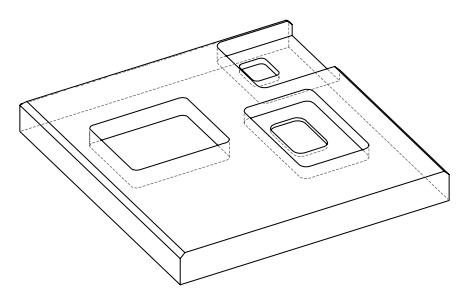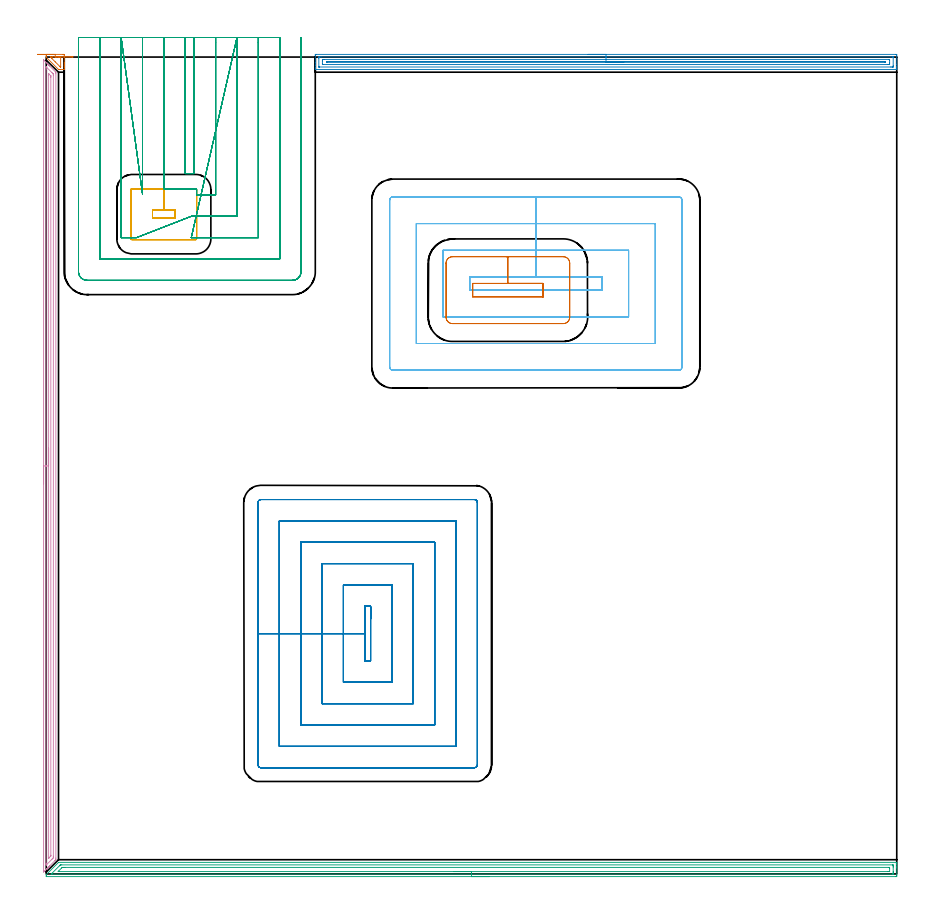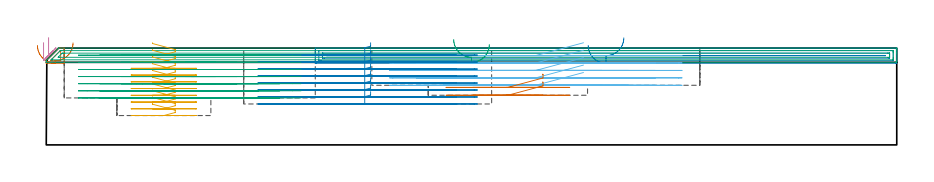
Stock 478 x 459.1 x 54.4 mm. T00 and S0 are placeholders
(PLAN: 9 operations, 3 tool changes, 119.5 min)
(1 AREA_MILL | FG_CHAMFER_SURFACE | UGT0205_001 | 0.39 min | 553 mm3)
(2 AREA_MILL_1 | FG_CHAMFER_SURFACE_1 | UGT0205_001 | 10.6 min | 11986 mm3)
(3 AREA_MILL_2 | FG_CHAMFER_SURFACE_2 | UGT0205_001 | 11.63 min | 15297 mm3)
(4 AREA_MILL_3 | FG_CHAMFER_SURFACE_3 | UGT0205_001 | 10.98 min | 10648 mm3)
(5 MILL_RECTANGULAR_POCKET | POCKET_RECTANGULAR_STRAIGHT | UGT0201_008 | Follow Part, ap 4, ae 75% | 4.63 min | 86978 mm3)
(6 MILL_RECTANGULAR_POCKET_1 | POCKET_RECTANGULAR_STRAIGHT_1 | UGT0201_136 | Follow Part, ap 5, ae 75% | 14.74 min | 449809 mm3)
(7 MILL_RECTANGULAR_POCKET_2 | POCKET_RECTANGULAR_STRAIGHT_2 | UGT0201_136 | Follow Part, ap 5, ae 75% | 1.51 min | 27975 mm3)
(8 MILL_RECTANGULAR_POCKET_3 | POCKET_RECTANGULAR_STRAIGHT_3 | UGT0201_008 | Follow Part, ap 4, ae 75% | 31.4 min | 726757 mm3)
(9 MILL_SLOT | SLOT_PARTIAL_RECTANGULAR | UGT0201_008 | Follow Part, ap 4, ae 75% | 33.64 min | 460864 mm3)
(TOOL UGT0205_001 | Chamfer Mill 20 x 3 x 45 deg. | D20 FL50 Z2)
(TOOL UGT0201_008 | End Mill 16 mm | D16 FL32 Z4)
(TOOL UGT0201_136 | Carbide End Mill 20.0 | D20 FL30 Z4)
(OP 1 AREA_MILL)
G17 G21 G94 G90
T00 M6
G54
G17 G0 G90 X-4.95 Y460.6 S1061 M3
G43 Z64.4 H0
Z55.9
G94 G1 X-4.912 Z55.028 F250.
X-4.798 Z54.164
X-4.609 Z53.312
X-4.347 Z52.48
X-4.013 Z51.674
X-3.61 Z50.9
X-3.141 Z50.164
X-2.61 Z49.472
X-2.021 Z48.829
X-1.378 Z48.24
X-0.686 Z47.708
X0.05 Z47.24
X0.824 Z46.837
X1.63 Z46.503
X2.462 Z46.241
X3.314 Z46.052
X4.178 Z45.938
X5.05 Z45.9
X9.508
X9.837 Y460.598 Z45.901
X10.09 Y460.593 Z45.904
X10.1 Y460.276 Z46.221
Y455.914 Z50.581
Y455.328 Z51.169
Y455.041 Z51.455
Y454.456 Z52.041
Y454.169 Z52.327
Y453.595 Z52.904
Y453.297 Z53.203
Y452.313 Z54.186
X10.098 Y452.205 Z54.287
X10.09 Y452.102 Z54.388
X9.953 Y452.1 Z54.4
X7.709
X6.899 Y452.106 Z54.392
X6.833 Y452.167 Z54.332
X0.147 Y458.853 Z47.646
X0.035 Y458.967 Z47.531
X0.01 Y458.997 Z47.501
X0. Y459.254 Z47.245
Y459.702 Z46.797
Y460.276 Z46.219
Y460.562 Z45.934
X0.003 Y460.591 Z45.905
X0.147 Y460.6 Z45.9
X5.05
Y459.186 Z47.314
X7.055
X7.725 Y459.185 Z47.315
X7.948 Y459.184 Z47.316
X8.06 Y459.181 Z47.319
X8.083 Y459.179 Z47.321
X8.09 Y459.169 Z47.331
X8.094 Y459.148 Z47.352
X8.099 Y459.037 Z47.463
X8.1 Y453.802 Z52.698
X8.098 Y453.679 Z52.821
X8.094 Y453.581 Z52.919
X8.09 Y453.523 Z52.977
X8.058 Y453.521 Z52.979
X7.977
X7.938 Y453.524 Z52.976
X7.882 Y453.576 Z52.924
X7.725 Y453.727 Z52.773
X5.05 Y456.4 Z50.1
X3.267 Y458.183 Z48.317
X2.919 Y458.531 Z47.969
X2.375 Y459.079 Z47.421
X2.304 Y459.157 Z47.343
X2.297 Y459.179 Z47.321
X2.375 Y459.181 Z47.319
X2.6 Y459.184 Z47.316
X3.267 Y459.186 Z47.314
X3.489
X5.05
X5.922 Z47.352
X6.787 Z47.466
X7.638 Z47.655
X8.47 Z47.917
X9.276 Z48.251
X10.05 Z48.654
X10.786 Z49.123
X11.478 Z49.654
X12.121 Z50.243
X12.71 Z50.886
X13.242 Z51.578
X13.71 Z52.314
X14.113 Z53.088
X14.447 Z53.894
X14.709 Z54.726
X14.898 Z55.578
X15.012 Z56.443
X15.05 Z57.314
G0 Z64.4
M5
M2
(OP 2 AREA_MILL_1)
G17 G21 G94 G90
T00 M6
G54
G17 G0 G90 X304.6 Y460.6 S1061 M3
G43 Z64.4 H0
Z55.9
G94 G1 X304.638 Z55.028 F250.
X304.752 Z54.164
X304.941 Z53.312
X305.203 Z52.48
X305.537 Z51.674
X305.94 Z50.9
X306.408 Z50.164
X306.94 Z49.472
X307.529 Z48.829
X308.172 Z48.24
X308.864 Z47.708
X309.6 Z47.24
X310.374 Z46.837
X311.18 Z46.503
X312.012 Z46.241
X312.864 Z46.052
X313.728 Z45.938
X314.6 Z45.9
X477.368
X477.699 Y460.598 Z45.901
X477.99 Y460.594 Z45.904
X478. Y460.276 Z46.222
Y455.041 Z51.453
Y453.657 Z52.839
Y453.297 Z53.198
Y452.577 Z53.923
Y452.368 Z54.132
X477.998 Y452.232 Z54.26
X477.99 Y452.103 Z54.388
X477.815 Y452.1 Z54.4
X151.385
X151.21 Y452.103 Z54.388
X151.202 Y452.232 Z54.26
X151.2 Y452.368 Z54.132
Y452.576 Z53.923
Y453.297 Z53.198
Y454.529 Z51.968
Y455.914 Z50.582
Y460.02 Z46.478
X151.203 Y460.276 Z46.222
X151.21 Y460.594 Z45.904
X151.501 Y460.598 Z45.901
X151.832 Y460.6 Z45.9
X314.6
Y459.186 Z47.314
X475.58 Y459.185 Z47.315
X475.805 Y459.183 Z47.317
X475.938 Y459.179 Z47.321
X475.991 Y459.172 Z47.328
X475.993 Y459.143 Z47.357
X475.999 Y458.995 Z47.505
X476. Y454.169 Z52.331
X475.999 Y453.76 Z52.74
X475.994 Y453.622 Z52.878
X475.989 Y453.521 Z52.979
X475.915 Y453.519 Z52.981
X475.58 Y453.515 Z52.985
X475.356 Y453.514 Z52.986
X474.685
X153.62 Y453.515 Z52.985
X153.395 Y453.517 Z52.983
X153.262 Y453.521 Z52.979
X153.209 Y453.528 Z52.972
X153.207 Y453.557 Z52.943
X153.201 Y453.705 Z52.795
X153.2 Y458.531 Z47.969
X153.201 Y458.94 Z47.56
X153.206 Y459.078 Z47.422
X153.211 Y459.179 Z47.321
X153.285 Y459.181 Z47.319
X153.62 Y459.185 Z47.315
X153.844 Y459.186 Z47.314
X154.515
X314.6
Y457.772 Z48.728
X473.675 Y457.771 Z48.729
X473.791 Y457.77 Z48.73
X473.906 Y457.768 Z48.732
X473.976 Y457.765 Z48.735
X473.99 Y457.725 Z48.775
X473.994 Y457.659 Z48.841
X473.999 Y457.455 Z49.045
Y455.71 Z50.79
X473.992 Y455.041 Z51.459
X473.99 Y454.945 Z51.555
X473.9 Y454.935 Z51.565
X473.791 Y454.932 Z51.568
X473.012 Y454.929 Z51.571
X472.897 Y454.928 Z51.572
X155.525 Y454.929 Z51.571
X155.409 Y454.93 Z51.57
X155.294 Y454.932 Z51.568
X155.224 Y454.935 Z51.565
X155.21 Y454.975 Z51.525
X155.206 Y455.041 Z51.459
X155.201 Y455.244 Z51.256
Y456.99 Z49.51
X155.208 Y457.659 Z48.841
X155.21 Y457.754 Z48.746
X155.3 Y457.765 Z48.735
X155.409 Y457.767 Z48.733
X156.188 Y457.771 Z48.729
X156.303 Y457.772 Z48.728
X314.6
Y456.357 Z50.143
X471.548
X471.563 Y456.356 Z50.144
X471.656 Y456.351 Z50.149
X471.557 Y456.348 Z50.152
X471.123 Y456.343 Z50.157
X471.108
X157.652
X157.637 Y456.344 Z50.156
X157.544 Y456.349 Z50.151
X157.643 Y456.352 Z50.148
X158.077 Y456.357 Z50.143
X158.092
X314.6
X315.472 Z50.181
X316.336 Z50.295
X317.188 Z50.483
X318.02 Z50.746
X318.826 Z51.08
X319.6 Z51.482
X320.336 Z51.951
X321.028 Z52.482
X321.671 Z53.072
X322.26 Z53.715
X322.792 Z54.407
X323.26 Z55.143
X323.663 Z55.916
X323.997 Z56.722
X324.259 Z57.554
X324.448 Z58.406
X324.562 Z59.271
X324.6 Z60.143
G0 Z64.4
M5
M2
(OP 3 AREA_MILL_2)
G17 G21 G94 G90
T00 M6
G54
G17 G0 G90 X249. Y-1.5 S1061 M3
G43 Z64.4 H0
Z56.4
G94 G1 X248.962 Z55.528 F250.
X248.848 Z54.664
X248.659 Z53.812
X248.397 Z52.98
X248.063 Z52.174
X247.66 Z51.4
X247.192 Z50.664
X246.66 Z49.972
X246.071 Z49.329
X245.428 Z48.74
X244.736 Z48.208
X244. Z47.74
X243.226 Z47.337
X242.42 Z47.003
X241.588 Z46.741
X240.736 Z46.552
X239.872 Z46.438
X239. Z46.4
X0.165
X0.059 Y-1.496 Z46.403
X0.01 Y-1.493 Z46.406
X0. Y-1.263 Z46.636
Y-0.589 Z47.31
X0.001 Y-0.472 Z47.427
X0.01 Y-0.4 Z47.496
X0.076 Y-0.323 Z47.575
X6.861 Y6.461 Z54.361
X6.874 Y6.473 Z54.373
X6.912 Y6.5 Z54.4
X477.835
X477.992 Y6.497 Z54.388
X477.994 Y6.49 Z54.381
X478. Y6.154 Z54.054
Y5.799 Z53.698
Y5.148 Z53.043
Y3.94 Z51.837
Y3.383 Z51.277
Y-0.752 Z47.145
X477.997 Y-1.031 Z46.866
X477.991 Y-1.492 Z46.406
X477.859 Y-1.496 Z46.402
X477.389 Y-1.5 Z46.4
X239.
Y-0.086 Z47.814
X3.226
X2.937 Y-0.082 Z47.818
X2.794 Y-0.079 Z47.821
X2.783 Y-0.077 Z47.823
X2.788 Y-0.069 Z47.831
X2.805 Y-0.049 Z47.851
X2.994 Y0.144 Z48.044
X3.189 Y0.339 Z48.239
X7.433 Y4.583 Z52.483
X7.754 Y4.902 Z52.802
X7.88 Y5.023 Z52.923
X7.933 Y5.071 Z52.971
X8.025 Y5.079 Z52.979
X8.71 Y5.086 Z52.986
X475.603 Y5.085 Z52.985
X475.668
X475.981 Y5.079 Z52.979
X475.99 Y4.978 Z52.878
X475.997 Y4.759 Z52.659
X475.999 Y4.265 Z52.165
X476. Y3.873 Z51.773
Y1.225 Z49.125
X475.999 Y0.735 Z48.635
X475.998 Y0.345 Z48.245
X475.99 Y-0.049 Z47.851
X475.983 Y-0.08 Z47.82
X475.965 Y-0.081 Z47.819
X475.914 Y-0.084 Z47.816
X475.811 Y-0.085 Z47.815
X475.603 Y-0.086 Z47.814
X239.
Y1.328 Z49.228
X7.153 Y1.329 Z49.229
X7.008 Y1.33 Z49.23
X6.861 Y1.332 Z49.232
X6.683 Y1.335 Z49.235
X6.772 Y1.461 Z49.361
X6.861 Y1.561 Z49.461
X8.682 Y3.383 Z51.283
X8.971 Y3.659 Z51.559
X9.253 Y3.666 Z51.566
X9.539 Y3.669 Z51.569
X10.14 Y3.671 Z51.571
X10.432
X473.526
X473.818 Y3.669 Z51.569
X473.915 Y3.667 Z51.567
X473.983 Y3.665 Z51.565
X473.99 Y3.563 Z51.463
X473.996 Y3.383 Z51.283
X473.999 Y3.203 Z51.103
Y1.438 Z49.338
X473.994 Y1.377 Z49.277
X473.99 Y1.336 Z49.236
X473.963 Y1.334 Z49.234
X473.818 Y1.332 Z49.232
X473.217 Y1.329 Z49.229
X472.925 Y1.328 Z49.228
X239.
X238.128 Z49.267
X237.264 Z49.38
X236.412 Z49.569
X235.58 Z49.832
X234.774 Z50.165
X234. Z50.568
X233.264 Z51.037
X232.572 Z51.568
X231.929 Z52.157
X231.34 Z52.801
X230.808 Z53.493
X230.34 Z54.228
X229.937 Z55.002
X229.603 Z55.808
X229.341 Z56.64
X229.152 Z57.492
X229.038 Z58.357
X229. Z59.228
G0 Z64.4
M5
M2
(OP 4 AREA_MILL_3)
G17 G21 G94 G90
T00 M6
G54
G17 G0 G90 X-1.5 Y219.3 S1061 M3
G43 Z64.4 H0
Z57.5
G94 G1 Y219.338 Z56.628 F250.
Y219.452 Z55.764
Y219.641 Z54.912
Y219.903 Z54.08
Y220.237 Z53.274
Y220.64 Z52.5
Y221.109 Z51.764
Y221.64 Z51.072
Y222.229 Z50.429
Y222.872 Z49.84
Y223.564 Z49.308
Y224.3 Z48.84
Y225.074 Z48.437
Y225.88 Z48.103
Y226.712 Z47.841
Y227.564 Z47.652
Y228.429 Z47.538
Y229.3 Z47.5
X-1.499 Y457.467 Z47.499
X-1.494 Y457.483 Z47.504
X-1.47 Y457.467 Z47.528
X-1.346 Y457.347 Z47.653
X-0.15 Y456.15 Z48.85
X0.197 Y455.805 Z49.193
X0.678 Y455.323 Z49.678
X0.919 Y455.082 Z49.917
X1.074 Y454.929 Z50.069
X1.222 Y454.779 Z50.22
X1.366 Y454.635 Z50.364
X1.512 Y454.49 Z50.507
X1.652 Y454.35 Z50.649
X1.813 Y454.188 Z50.811
X1.95 Y454.052 Z50.946
X5.389 Y450.611 Z54.389
X5.393 Y450.597 Z54.393
X5.4 Y449.717 Z54.4
Y8.883
X5.393 Y8. Z54.393
X5.385 Y7.989 Z54.385
X5.018 Y7.617 Z54.016
X4.943 Y7.542 Z53.941
X1.95 Y4.548 Z50.946
X1.813 Y4.412 Z50.811
X1.652 Y4.25 Z50.649
X1.512 Y4.11 Z50.507
X1.366 Y3.965 Z50.364
X1.222 Y3.821 Z50.219
X1.074 Y3.671 Z50.069
X0.919 Y3.518 Z49.917
X0.792 Y3.391 Z49.79
X0.635 Y3.233 Z49.63
X0.472 Y3.071 Z49.47
X0.362 Y2.961 Z49.36
X-0.241 Y2.358 Z48.757
X-0.421 Y2.177 Z48.575
X-1.015 Y1.585 Z47.984
X-1.492 Y1.108 Z47.507
X-1.494 Y1.122 Z47.505
X-1.498 Y1.283 Z47.502
X-1.5 Y1.787 Z47.5
Y229.3
X-0.086 Z48.914
Y452.4
X-0.085 Y453.134 Z48.915
X-0.083 Y453.294 Z48.917
X-0.079 Y453.527 Z48.921
X-0.072 Y453.611 Z48.928
X-0.016 Y453.558 Z48.984
X0.255 Y453.294 Z49.255
X3.265 Y450.286 Z52.265
X3.832 Y449.717 Z52.832
X3.915 Y449.63 Z52.915
X3.963 Y449.575 Z52.963
X3.979 Y449.552 Z52.979
X3.981 Y449.532 Z52.981
X3.984 Y449.349 Z52.984
X3.986 Y448.982 Z52.986
Y448.823
X3.985 Y9.937 Z52.985
Y9.777
X3.98 Y9.048 Z52.98
X3.827 Y8.883 Z52.827
X3.545 Y8.597 Z52.545
X3.265 Y8.315 Z52.265
X0.257 Y5.306 Z49.257
X0.091 Y5.143 Z49.091
X0.002 Y5.058 Z49.002
X-0.072 Y4.99 Z48.928
X-0.08 Y5.142 Z48.92
X-0.083 Y5.306 Z48.917
X-0.085 Y5.775 Z48.915
X-0.086 Y6.042 Z48.914
Y229.3
X1.328 Z50.328
X1.329 Y449.009 Z50.329
X1.334 Y449.717 Z50.334
X1.335 Y449.736 Z50.335
X1.373 Y449.717 Z50.373
X1.512 Y449.585 Z50.512
X2.484 Y448.616 Z51.484
X2.532 Y448.566 Z51.532
X2.554 Y448.54 Z51.554
X2.562 Y448.527 Z51.562
X2.564 Y448.489 Z51.564
X2.57 Y448.116 Z51.57
X2.571 Y447.929 Z51.571
Y447.742
Y10.485
X2.57 Y10.298 Z51.57
X2.568 Y10.173 Z51.568
X2.565 Y10.078 Z51.565
X2.538 Y10.049 Z51.538
X2.388 Y9.889 Z51.388
X2.334 Y9.833 Z51.334
X2.278 Y9.777 Z51.278
X1.512 Y9.011 Z50.512
X1.448 Y8.948 Z50.448
X1.382 Y8.883 Z50.382
X1.358 Y8.867 Z50.358
X1.335 Y8.854 Z50.335
X1.332 Y8.883 Z50.332
X1.33 Y8.918 Z50.33
X1.329 Y9.07 Z50.329
X1.328 Y229.3 Z50.328
Y230.172 Z50.367
Y231.037 Z50.48
Y231.888 Z50.669
Y232.72 Z50.932
Y233.526 Z51.265
Y234.3 Z51.668
Y235.036 Z52.137
Y235.728 Z52.668
Y236.371 Z53.257
Y236.961 Z53.901
Y237.492 Z54.593
Y237.96 Z55.328
Y238.363 Z56.102
Y238.697 Z56.908
Y238.959 Z57.74
Y239.148 Z58.592
Y239.262 Z59.457
Y239.3 Z60.328
G0 Z64.4
M5
M2
(OP 5 MILL_RECTANGULAR_POCKET)
G17 G21 G94 G90
T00 M6
G54
G17 G0 G90 X59.7 Y370.041 S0 M3
G43 Z64.4 H0
Z57.4
G94 G1 Y368.5 Z56.987 F250.
X72.5 Z53.557
Y373.1 Z52.325
X66.1 Z50.61
X59.7 F500.
Y368.5
X72.5
Y373.1
X66.1
Y385.1
X48.1
G3 X47.7 Y384.7 R0.4
G1 Y356.9
G3 X48.1 Y356.5 R0.4
G1 X84.1
G3 X84.5 Y356.9 R0.4
G1 Y384.7
G3 X84.1 Y385.1 R0.4
G1 X66.1
X65.1
G0 X59.7 Y370.041 Z53.61
G1 Y368.5 Z53.197 F250.
X72.5 Z49.767
Y373.1 Z48.535
X66.1 Z46.82
X59.7 F500.
Y368.5
X72.5
Y373.1
X66.1
Y385.1
X48.1
G3 X47.7 Y384.7 R0.4
G1 Y356.9
G3 X48.1 Y356.5 R0.4
G1 X84.1
G3 X84.5 Y356.9 R0.4
G1 Y384.7
G3 X84.1 Y385.1 R0.4
G1 X66.1
X65.1
G0 X59.7 Y370.041 Z49.82
G1 Y368.5 Z49.407 F250.
X72.5 Z45.977
Y373.1 Z44.745
X66.1 Z43.03
X59.7 F500.
Y368.5
X72.5
Y373.1
X66.1
Y385.1
X48.1
G3 X47.7 Y384.7 R0.4
G1 Y356.9
G3 X48.1 Y356.5 R0.4
G1 X84.1
G3 X84.5 Y356.9 R0.4
G1 Y384.7
G3 X84.1 Y385.1 R0.4
G1 X66.1
X65.1
G0 X59.7 Y370.041 Z46.03
G1 Y368.5 Z45.617 F250.
X72.5 Z42.187
Y373.1 Z40.955
X66.1 Z39.24
X59.7 F500.
Y368.5
X72.5
Y373.1
X66.1
Y385.1
X48.1
G3 X47.7 Y384.7 R0.4
G1 Y356.9
G3 X48.1 Y356.5 R0.4
G1 X84.1
G3 X84.5 Y356.9 R0.4
G1 Y384.7
G3 X84.1 Y385.1 R0.4
G1 X66.1
X65.1
G0 X59.7 Y370.041 Z42.24
G1 Y368.5 Z41.827 F250.
X72.5 Z38.397
Y373.1 Z37.165
X66.1 Z35.45
X59.7 F500.
Y368.5
X72.5
Y373.1
X66.1
Y385.1
X48.1
G3 X47.7 Y384.7 R0.4
G1 Y356.9
G3 X48.1 Y356.5 R0.4
G1 X84.1
G3 X84.5 Y356.9 R0.4
G1 Y384.7
G3 X84.1 Y385.1 R0.4
G1 X66.1
X65.1
G0 X59.7 Y370.041 Z38.45
G1 Y368.5 Z38.037 F250.
X72.5 Z34.607
Y373.1 Z33.375
X66.1 Z31.66
X59.7 F500.
Y368.5
X72.5
Y373.1
X66.1
Y385.1
X48.1
G3 X47.7 Y384.7 R0.4
G1 Y356.9
G3 X48.1 Y356.5 R0.4
G1 X84.1
G3 X84.5 Y356.9 R0.4
G1 Y384.7
G3 X84.1 Y385.1 R0.4
G1 X66.1
X65.1
G0 X59.7 Y370.041 Z34.66
G1 Y368.5 Z34.247 F250.
X72.5 Z30.817
Y373.1 Z29.585
X66.1 Z27.87
X59.7 F500.
Y368.5
X72.5
Y373.1
X66.1
Y385.1
X48.1
G3 X47.7 Y384.7 R0.4
G1 Y356.9
G3 X48.1 Y356.5 R0.4
G1 X84.1
G3 X84.5 Y356.9 R0.4
G1 Y384.7
G3 X84.1 Y385.1 R0.4
G1 X66.1
X65.1
G0 X59.7 Y370.041 Z30.87
G1 Y368.5 Z30.457 F250.
X72.5 Z27.027
Y373.1 Z25.795
X66.1 Z24.08
X59.7 F500.
Y368.5
X72.5
Y373.1
X66.1
Y385.1
X48.1
G3 X47.7 Y384.7 R0.4
G1 Y356.9
G3 X48.1 Y356.5 R0.4
G1 X84.1
G3 X84.5 Y356.9 R0.4
G1 Y384.7
G3 X84.1 Y385.1 R0.4
G1 X66.1
X65.1
G0 X59.7 Y370.041 Z27.08
G1 Y368.5 Z26.667 F250.
X72.5 Z23.237
Y373.1 Z22.005
X66.1 Z20.29
X59.7 F500.
Y368.5
X72.5
Y373.1
X66.1
Y385.1
X48.1
G3 X47.7 Y384.7 R0.4
G1 Y356.9
G3 X48.1 Y356.5 R0.4
G1 X84.1
G3 X84.5 Y356.9 R0.4
G1 Y384.7
G3 X84.1 Y385.1 R0.4
G1 X66.1
X65.1
G0 X59.7 Y370.041 Z23.29
G1 Y368.5 Z22.877 F250.
X72.5 Z19.447
Y373.1 Z18.215
X66.1 Z16.5
X59.7 F500.
Y368.5
X72.5
Y373.1
X66.1
Y385.1
X48.1
G3 X47.7 Y384.7 R0.4
G1 Y356.9
G3 X48.1 Y356.5 R0.4
G1 X84.1
G3 X84.5 Y356.9 R0.4
G1 Y384.7
G3 X84.1 Y385.1 R0.4
G1 X66.1
X65.1
G0 Z64.4
M5
M2
(OP 6 MILL_RECTANGULAR_POCKET_1)
G17 G21 G94 G90
T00 M6
G54
G17 G0 G90 X301.946 Y335.5 S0 M3
G43 Z64.4 H0
Z57.4
G94 G1 X275.15 Z50.22 F250.
X238. F500.
Y328.1
X312.3
Y335.5
X275.15
Y350.5
X223.
Y313.1
X327.3
Y350.5
X275.15
Y365.5
X208.
Y298.1
X342.3
Y365.5
X275.15
Y380.5
X194.8
G3 X193. Y378.7 R1.8
G1 Y284.9
G3 X194.8 Y283.1 R1.8
G1 X355.5
G3 X357.3 Y284.9 R1.8
G1 Y378.7
G3 X355.5 Y380.5 R1.8
G1 X275.15
X274.15
G0 X301.946 Y335.5 Z53.22
G1 X275.15 Z46.04 F250.
X238. F500.
Y328.1
X312.3
Y335.5
X275.15
Y350.5
X223.
Y313.1
X327.3
Y350.5
X275.15
Y365.5
X208.
Y298.1
X342.3
Y365.5
X275.15
Y380.5
X194.8
G3 X193. Y378.7 R1.8
G1 Y284.9
G3 X194.8 Y283.1 R1.8
G1 X355.5
G3 X357.3 Y284.9 R1.8
G1 Y378.7
G3 X355.5 Y380.5 R1.8
G1 X275.15
X274.15
G0 X301.946 Y335.5 Z49.04
G1 X275.15 Z41.86 F250.
X238. F500.
Y328.1
X312.3
Y335.5
X275.15
Y350.5
X223.
Y313.1
X327.3
Y350.5
X275.15
Y365.5
X208.
Y298.1
X342.3
Y365.5
X275.15
Y380.5
X194.8
G3 X193. Y378.7 R1.8
G1 Y284.9
G3 X194.8 Y283.1 R1.8
G1 X355.5
G3 X357.3 Y284.9 R1.8
G1 Y378.7
G3 X355.5 Y380.5 R1.8
G1 X275.15
X274.15
G0 X301.946 Y335.5 Z44.86
G1 X275.15 Z37.68 F250.
X238. F500.
Y328.1
X312.3
Y335.5
X275.15
Y350.5
X223.
Y313.1
X327.3
Y350.5
X275.15
Y365.5
X208.
Y298.1
X342.3
Y365.5
X275.15
Y380.5
X194.8
G3 X193. Y378.7 R1.8
G1 Y284.9
G3 X194.8 Y283.1 R1.8
G1 X355.5
G3 X357.3 Y284.9 R1.8
G1 Y378.7
G3 X355.5 Y380.5 R1.8
G1 X275.15
X274.15
G0 X301.946 Y335.5 Z40.68
G1 X275.15 Z33.5 F250.
X238. F500.
Y328.1
X312.3
Y335.5
X275.15
Y350.5
X223.
Y313.1
X327.3
Y350.5
X275.15
Y365.5
X208.
Y298.1
X342.3
Y365.5
X275.15
Y380.5
X194.8
G3 X193. Y378.7 R1.8
G1 Y284.9
G3 X194.8 Y283.1 R1.8
G1 X355.5
G3 X357.3 Y284.9 R1.8
G1 Y378.7
G3 X355.5 Y380.5 R1.8
G1 X275.15
X274.15
G0 Z64.4
M5
M2
(OP 7 MILL_RECTANGULAR_POCKET_2)
G17 G21 G94 G90
T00 M6
G54
G17 G0 G90 X278.871 Y324.3 S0 M3
G43 Z64.4 H0
Z39.733
G94 G1 X279.2 Z39.645 F250.
Y331.9 Z37.609
X259.45 Z32.317
X239.7 F500.
Y324.3
X279.2
Y331.9
X259.45
Y346.9
X228.3
G3 X224.7 Y343.3 R3.6
G1 Y312.9
G3 X228.3 Y309.3 R3.6
G1 X290.6
G3 X294.2 Y312.9 R3.6
G1 Y343.3
G3 X290.6 Y346.9 R3.6
G1 X259.45
X258.45
G0 X278.871 Y324.3 Z35.317
G1 X279.2 Z35.228 F250.
Y331.9 Z33.192
X259.45 Z27.9
X239.7 F500.
Y324.3
X279.2
Y331.9
X259.45
Y346.9
X228.3
G3 X224.7 Y343.3 R3.6
G1 Y312.9
G3 X228.3 Y309.3 R3.6
G1 X290.6
G3 X294.2 Y312.9 R3.6
G1 Y343.3
G3 X290.6 Y346.9 R3.6
G1 X259.45
X258.45
G0 Z64.4
M5
M2
(OP 8 MILL_RECTANGULAR_POCKET_3)
G17 G21 G94 G90
T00 M6
G54
G17 G0 G90 X182.3 Y143.206 S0 M3
G43 Z64.4 H0
Z57.4
G94 G1 Y150.4 Z55.472 F250.
X179. Z54.588
Y135.05 Z50.475
Y119.7 F500.
X182.3
Y150.4
X179.
Y135.05
X167.
Y107.7
X194.3
Y162.4
X167.
Y135.05
X155.
Y95.7
X206.3
Y174.4
X155.
Y135.05
X143.
Y83.7
X218.3
Y186.4
X143.
Y135.05
X131.
Y71.7
X230.3
Y198.4
X131.
Y135.05
X119.
Y61.4
G3 X120.7 Y59.7 R1.7
G1 X240.6
G3 X242.3 Y61.4 R1.7
G1 Y208.7
G3 X240.6 Y210.4 R1.7
G1 X120.7
G3 X119. Y208.7 R1.7
G1 Y135.05
Y134.05
G0 X182.3 Y143.206 Z53.475
G1 Y150.4 Z51.547 F250.
X179. Z50.663
Y135.05 Z46.55
Y119.7 F500.
X182.3
Y150.4
X179.
Y135.05
X167.
Y107.7
X194.3
Y162.4
X167.
Y135.05
X155.
Y95.7
X206.3
Y174.4
X155.
Y135.05
X143.
Y83.7
X218.3
Y186.4
X143.
Y135.05
X131.
Y71.7
X230.3
Y198.4
X131.
Y135.05
X119.
Y61.4
G3 X120.7 Y59.7 R1.7
G1 X240.6
G3 X242.3 Y61.4 R1.7
G1 Y208.7
G3 X240.6 Y210.4 R1.7
G1 X120.7
G3 X119. Y208.7 R1.7
G1 Y135.05
Y134.05
G0 X182.3 Y143.206 Z49.55
G1 Y150.4 Z47.622 F250.
X179. Z46.738
Y135.05 Z42.625
Y119.7 F500.
X182.3
Y150.4
X179.
Y135.05
X167.
Y107.7
X194.3
Y162.4
X167.
Y135.05
X155.
Y95.7
X206.3
Y174.4
X155.
Y135.05
X143.
Y83.7
X218.3
Y186.4
X143.
Y135.05
X131.
Y71.7
X230.3
Y198.4
X131.
Y135.05
X119.
Y61.4
G3 X120.7 Y59.7 R1.7
G1 X240.6
G3 X242.3 Y61.4 R1.7
G1 Y208.7
G3 X240.6 Y210.4 R1.7
G1 X120.7
G3 X119. Y208.7 R1.7
G1 Y135.05
Y134.05
G0 X182.3 Y143.206 Z45.625
G1 Y150.4 Z43.697 F250.
X179. Z42.813
Y135.05 Z38.7
Y119.7 F500.
X182.3
Y150.4
X179.
Y135.05
X167.
Y107.7
X194.3
Y162.4
X167.
Y135.05
X155.
Y95.7
X206.3
Y174.4
X155.
Y135.05
X143.
Y83.7
X218.3
Y186.4
X143.
Y135.05
X131.
Y71.7
X230.3
Y198.4
X131.
Y135.05
X119.
Y61.4
G3 X120.7 Y59.7 R1.7
G1 X240.6
G3 X242.3 Y61.4 R1.7
G1 Y208.7
G3 X240.6 Y210.4 R1.7
G1 X120.7
G3 X119. Y208.7 R1.7
G1 Y135.05
Y134.05
G0 X182.3 Y143.206 Z41.7
G1 Y150.4 Z39.772 F250.
X179. Z38.888
Y135.05 Z34.775
Y119.7 F500.
X182.3
Y150.4
X179.
Y135.05
X167.
Y107.7
X194.3
Y162.4
X167.
Y135.05
X155.
Y95.7
X206.3
Y174.4
X155.
Y135.05
X143.
Y83.7
X218.3
Y186.4
X143.
Y135.05
X131.
Y71.7
X230.3
Y198.4
X131.
Y135.05
X119.
Y61.4
G3 X120.7 Y59.7 R1.7
G1 X240.6
G3 X242.3 Y61.4 R1.7
G1 Y208.7
G3 X240.6 Y210.4 R1.7
G1 X120.7
G3 X119. Y208.7 R1.7
G1 Y135.05
Y134.05
G0 X182.3 Y143.206 Z37.775
G1 Y150.4 Z35.847 F250.
X179. Z34.963
Y135.05 Z30.85
Y119.7 F500.
X182.3
Y150.4
X179.
Y135.05
X167.
Y107.7
X194.3
Y162.4
X167.
Y135.05
X155.
Y95.7
X206.3
Y174.4
X155.
Y135.05
X143.
Y83.7
X218.3
Y186.4
X143.
Y135.05
X131.
Y71.7
X230.3
Y198.4
X131.
Y135.05
X119.
Y61.4
G3 X120.7 Y59.7 R1.7
G1 X240.6
G3 X242.3 Y61.4 R1.7
G1 Y208.7
G3 X240.6 Y210.4 R1.7
G1 X120.7
G3 X119. Y208.7 R1.7
G1 Y135.05
Y134.05
G0 X182.3 Y143.206 Z33.85
G1 Y150.4 Z31.922 F250.
X179. Z31.038
Y135.05 Z26.925
Y119.7 F500.
X182.3
Y150.4
X179.
Y135.05
X167.
Y107.7
X194.3
Y162.4
X167.
Y135.05
X155.
Y95.7
X206.3
Y174.4
X155.
Y135.05
X143.
Y83.7
X218.3
Y186.4
X143.
Y135.05
X131.
Y71.7
X230.3
Y198.4
X131.
Y135.05
X119.
Y61.4
G3 X120.7 Y59.7 R1.7
G1 X240.6
G3 X242.3 Y61.4 R1.7
G1 Y208.7
G3 X240.6 Y210.4 R1.7
G1 X120.7
G3 X119. Y208.7 R1.7
G1 Y135.05
Y134.05
G0 X182.3 Y143.206 Z29.925
G1 Y150.4 Z27.997 F250.
X179. Z27.113
Y135.05 Z23.
Y119.7 F500.
X182.3
Y150.4
X179.
Y135.05
X167.
Y107.7
X194.3
Y162.4
X167.
Y135.05
X155.
Y95.7
X206.3
Y174.4
X155.
Y135.05
X143.
Y83.7
X218.3
Y186.4
X143.
Y135.05
X131.
Y71.7
X230.3
Y198.4
X131.
Y135.05
X119.
Y61.4
G3 X120.7 Y59.7 R1.7
G1 X240.6
G3 X242.3 Y61.4 R1.7
G1 Y208.7
G3 X240.6 Y210.4 R1.7
G1 X120.7
G3 X119. Y208.7 R1.7
G1 Y135.05
Y134.05
G0 Z64.4
M5
M2
(OP 9 MILL_SLOT)
G17 G21 G94 G90
T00 M6
G54
G17 G0 G90 X78.1 Y470.1 S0 M3
G43 Z64.4 H0
Z50.4
G94 G1 Y467.1 F250.
Y393.6 F500.
X83.2
Y467.1
Y470.1 F250.
X66.1
Y467.1
Y385.1 F500.
X83.152
X83.9 Y385.113
X84.095 Y385.103
X84.194 Y385.073
X84.296 Y385.03
X84.382 Y384.981
X84.438 Y384.881
X84.473 Y384.795
X84.49 Y384.739
X84.503 Y384.695
X84.509 Y383.721
X84.5 Y381.6
X95.2
Y467.1
Y470.1 F250.
X54.1
Y467.1
Y385.1 F500.
Y382.1 F250.
X42.1 Y470.1 F500.
Y467.1 F250.
Y357.6 F500.
X47.698
X50.698 F250.
X81.5 Y369.6 F500.
X84.5 F250.
X107.2 F500.
Y467.1
Y470.1 F250.
X81.502 Y357.6 F500.
X84.502 F250.
X119.2 F500.
Y467.1
Y470.1 F250.
X30.1
Y467.1
Y345.6 F500.
X131.2
Y467.1
Y470.1 F250.
X18.1
Y467.1
Y338.5 F500.
G3 X23. Y333.6 R4.9
G1 X138.3
G3 X143.2 Y338.5 R4.9
G1 Y467.1
Y470.1 F250.
G0 X78.1 Z46.4
G1 Y467.1
Y393.6 F500.
X83.2
Y467.1
Y470.1 F250.
X66.1
Y467.1
Y385.1 F500.
X83.152
X83.9 Y385.113
X84.095 Y385.103
X84.352 Y384.998
X84.381 Y384.982
X84.439 Y384.878
X84.473 Y384.795
X84.503 Y384.695
X84.513 Y384.472
X84.5 Y381.6
X95.2
Y467.1
Y470.1 F250.
X54.1
Y467.1
Y385.1 F500.
Y382.1 F250.
X42.1 Y470.1 F500.
Y467.1 F250.
Y357.6 F500.
X47.698
X50.698 F250.
X81.5 Y369.6 F500.
X84.5 F250.
X107.2 F500.
Y467.1
Y470.1 F250.
X81.502 Y357.6 F500.
X84.502 F250.
X119.2 F500.
Y467.1
Y470.1 F250.
X30.1
Y467.1
Y345.6 F500.
X131.2
Y467.1
Y470.1 F250.
X18.1
Y467.1
Y338.5 F500.
G3 X23. Y333.6 R4.9
G1 X138.3
G3 X143.2 Y338.5 R4.9
G1 Y467.1
Y470.1 F250.
G0 X78.1 Z42.4
G1 Y467.1
Y393.6 F500.
X83.2
Y467.1
Y470.1 F250.
X66.1
Y467.1
Y385.1 F500.
X83.152
X83.9 Y385.113
X84.095 Y385.103
X84.326 Y385.013
X84.381 Y384.982
G2 X84.512 Y384.437 R0.818
G1 X84.5 Y381.6
X95.2
Y467.1
Y470.1 F250.
X54.1
Y467.1
Y385.1 F500.
Y382.1 F250.
X42.1 Y470.1 F500.
Y467.1 F250.
Y357.6 F500.
X47.698
X50.698 F250.
X81.5 Y369.6 F500.
X84.5 F250.
X107.2 F500.
Y467.1
Y470.1 F250.
X81.502 Y357.6 F500.
X84.502 F250.
X119.2 F500.
Y467.1
Y470.1 F250.
X30.1
Y467.1
Y345.6 F500.
X131.2
Y467.1
Y470.1 F250.
X18.1
Y467.1
Y338.5 F500.
G3 X23. Y333.6 R4.9
G1 X138.3
G3 X143.2 Y338.5 R4.9
G1 Y467.1
Y470.1 F250.
G0 X78.1 Z38.4
G1 Y467.1
Y393.6 F500.
X83.2
Y467.1
Y470.1 F250.
X66.1
Y467.1
Y385.1 F500.
X83.152
X83.9 Y385.113
X84.095 Y385.103
X84.194 Y385.073
X84.296 Y385.03
X84.382 Y384.981
X84.438 Y384.881
X84.473 Y384.795
X84.503 Y384.695
X84.508 Y383.97
X84.5 Y381.6
X95.2
Y467.1
Y470.1 F250.
X54.1
Y467.1
Y385.1 F500.
Y382.1 F250.
X42.1 Y470.1 F500.
Y467.1 F250.
Y357.6 F500.
X47.698
X50.698 F250.
X81.5 Y369.6 F500.
X84.5 F250.
X107.2 F500.
Y467.1
Y470.1 F250.
X81.502 Y357.6 F500.
X84.502 F250.
X119.2 F500.
Y467.1
Y470.1 F250.
X30.1
Y467.1
Y345.6 F500.
X131.2
Y467.1
Y470.1 F250.
X18.1
Y467.1
Y338.5 F500.
G3 X23. Y333.6 R4.9
G1 X138.3
G3 X143.2 Y338.5 R4.9
G1 Y467.1
Y470.1 F250.
G0 X78.1 Z34.4
G1 Y467.1
Y393.6 F500.
X83.2
Y467.1
Y470.1 F250.
X66.1
Y467.1
Y385.1 F500.
X83.152
X83.9 Y385.113
X84.095 Y385.103
X84.194 Y385.073
X84.296 Y385.03
X84.382 Y384.981
X84.438 Y384.881
X84.473 Y384.795
X84.503 Y384.695
X84.513 Y384.472
X84.504 Y383.939
X84.5 Y381.6
X95.2
Y467.1
Y470.1 F250.
X54.1
Y467.1
Y385.1 F500.
Y382.1 F250.
X42.1 Y470.1 F500.
Y467.1 F250.
Y357.6 F500.
X47.698
X50.698 F250.
X81.5 Y369.6 F500.
X84.5 F250.
X107.2 F500.
Y467.1
Y470.1 F250.
X81.502 Y357.6 F500.
X84.502 F250.
X119.2 F500.
Y467.1
Y470.1 F250.
X30.1
Y467.1
Y345.6 F500.
X131.2
Y467.1
Y470.1 F250.
X18.1
Y467.1
Y338.5 F500.
G3 X23. Y333.6 R4.9
G1 X138.3
G3 X143.2 Y338.5 R4.9
G1 Y467.1
Y470.1 F250.
G0 X78.1 Z30.4
G1 Y467.1
Y393.6 F500.
X83.2
Y467.1
Y470.1 F250.
X66.1
Y467.1
Y385.1 F500.
X83.152
X83.226 Y385.101
X83.907 Y385.113
X84.095 Y385.103
X84.194 Y385.073
X84.296 Y385.03
X84.381 Y384.981
X84.438 Y384.88
X84.473 Y384.795
X84.503 Y384.695
X84.513 Y384.472
X84.504 Y383.938
X84.5 Y381.6
X95.2
Y467.1
Y470.1 F250.
X54.1
Y467.1
Y385.1 F500.
Y382.1 F250.
X42.1 Y470.1 F500.
Y467.1 F250.
Y357.6 F500.
X47.698
X50.698 F250.
X81.5 Y369.6 F500.
X84.5 F250.
X107.2 F500.
Y467.1
Y470.1 F250.
X81.502 Y357.6 F500.
X84.502 F250.
X119.2 F500.
Y467.1
Y470.1 F250.
X30.1
Y467.1
Y345.6 F500.
X131.2
Y467.1
Y470.1 F250.
X18.1
Y467.1
Y338.5 F500.
G3 X23. Y333.6 R4.9
G1 X138.3
G3 X143.2 Y338.5 R4.9
G1 Y467.1
Y470.1 F250.
G0 X78.1 Z26.4
G1 Y467.1
Y393.6 F500.
X83.2
Y467.1
Y470.1 F250.
X66.1
Y467.1
Y385.1 F500.
X83.152
X83.226 Y385.101
X83.907 Y385.113
X84.095 Y385.103
X84.194 Y385.073
X84.296 Y385.03
X84.381 Y384.981
X84.438 Y384.88
X84.473 Y384.795
X84.503 Y384.695
X84.513 Y384.472
X84.505 Y383.982
X84.5 Y381.6
X95.2
Y467.1
Y470.1 F250.
X54.1
Y467.1
Y385.1 F500.
Y382.1 F250.
X42.1 Y470.1 F500.
Y467.1 F250.
Y357.6 F500.
X47.698
X50.698 F250.
X81.5 Y369.6 F500.
X84.5 F250.
X107.2 F500.
Y467.1
Y470.1 F250.
X81.502 Y357.6 F500.
X84.502 F250.
X119.2 F500.
Y467.1
Y470.1 F250.
X30.1
Y467.1
Y345.6 F500.
X131.2
Y467.1
Y470.1 F250.
X18.1
Y467.1
Y338.5 F500.
G3 X23. Y333.6 R4.9
G1 X138.3
G3 X143.2 Y338.5 R4.9
G1 Y467.1
Y470.1 F250.
G0 Z64.4
M5
M2
